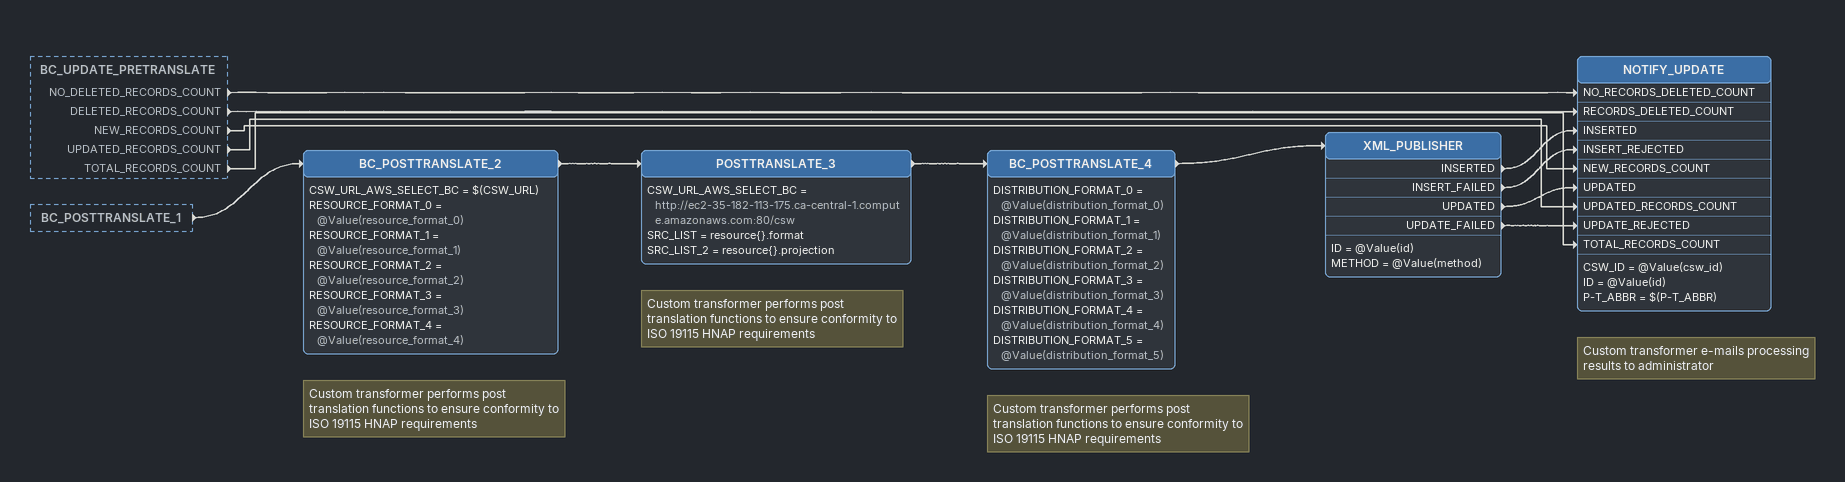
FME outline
BC_UPDATE_PRETRANSLATE [outside]
    NO_DELETED_RECORDS_COUNT -> NOTIFY_UPDATE [NO_RECORDS_DELETED_COUNT]
    DELETED_RECORDS_COUNT -> NOTIFY_UPDATE [RECORDS_DELETED_COUNT]
    NEW_RECORDS_COUNT -> NOTIFY_UPDATE [NEW_RECORDS_COUNT]
    UPDATED_RECORDS_COUNT -> NOTIFY_UPDATE [UPDATED_RECORDS_COUNT]
    TOTAL_RECORDS_COUNT -> NOTIFY_UPDATE [TOTAL_RECORDS_COUNT]
BC_POSTTRANSLATE_1 [outside]
    -> BC_POSTTRANSLATE_2
Note: Custom transformer performs post translation functions to ensure conformity to ISO 19115 HNAP requirements
BC_POSTTRANSLATE_2
    CSW_URL_AWS_SELECT_BC = $(CSW_URL)
    RESOURCE_FORMAT_0 = @Value(resource_format_0)
    RESOURCE_FORMAT_1 = @Value(resource_format_1)
    RESOURCE_FORMAT_2 = @Value(resource_format_2)
    RESOURCE_FORMAT_3 = @Value(resource_format_3)
    RESOURCE_FORMAT_4 = @Value(resource_format_4)
    -> POSTTRANSLATE_3
Note: Custom transformer performs post translation functions to ensure conformity to ISO 19115 HNAP requirements
POSTTRANSLATE_3
    CSW_URL_AWS_SELECT_BC = http://ec2-35-182-113-175.ca-central-1.compute.amazonaws.com:80/csw
    SRC_LIST = resource{}.format
    SRC_LIST_2 = resource{}.projection
    -> BC_POSTTRANSLATE_4
Note: Custom transformer performs post translation functions to ensure conformity to ISO 19115 HNAP requirements
BC_POSTTRANSLATE_4
    DISTRIBUTION_FORMAT_0 = @Value(distribution_format_0)
    DISTRIBUTION_FORMAT_1 = @Value(distribution_format_1)
    DISTRIBUTION_FORMAT_2 = @Value(distribution_format_2)
    DISTRIBUTION_FORMAT_3 = @Value(distribution_format_3)
    DISTRIBUTION_FORMAT_4 = @Value(distribution_format_4)
    DISTRIBUTION_FORMAT_5 = @Value(distribution_format_5)
    -> XML_PUBLISHER
XML_PUBLISHER
    ID = @Value(id)
    METHOD = @Value(method)
    INSERTED -> NOTIFY_UPDATE [INSERTED]
    INSERT_FAILED -> NOTIFY_UPDATE [INSERT_REJECTED]
    UPDATED -> NOTIFY_UPDATE [UPDATED]
    UPDATE_FAILED -> NOTIFY_UPDATE [UPDATE_REJECTED]
Note: Custom transformer e-mails processing results to administrator
NOTIFY_UPDATE
    CSW_ID = @Value(csw_id)
    ID = @Value(id)
    P-T_ABBR = $(P-T_ABBR)
